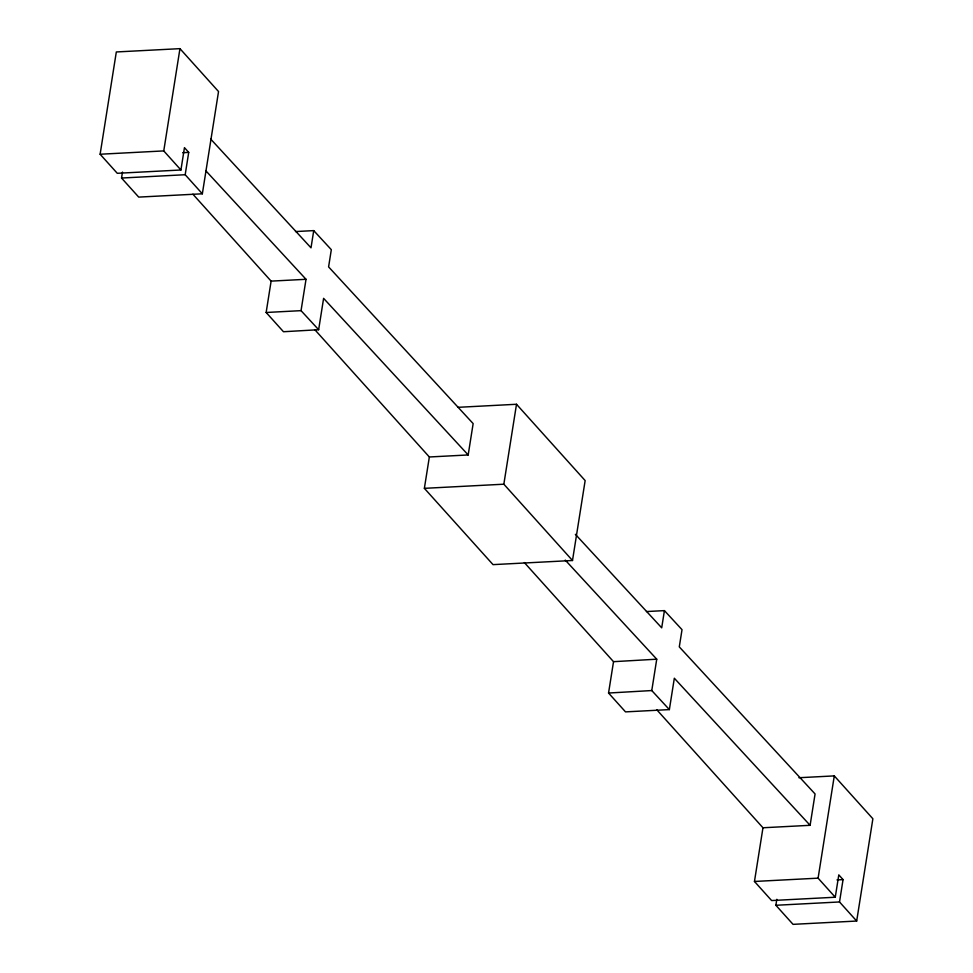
<?xml version="1.0" encoding="UTF-8"?>
<svg xmlns="http://www.w3.org/2000/svg" width="973" height="973" viewBox="0 0 973 973"><rect width="100%" height="100%" fill="white"/><g stroke="black" fill="none" stroke-linecap="round" stroke-linejoin="round"><path stroke-width="1.46" d="M202.348 193.797L185.186 174.726L188.713 152.384L184.456 147.653L180.929 169.995L117.283 173.303L100.122 154.233L116.322 51.958L179.956 48.65L218.536 91.535L202.348 193.797L138.713 197.105L121.54 178.035L122.489 172.075M180.929 169.995L163.756 150.912L179.956 48.65M295.524 231.562L313.732 230.613L331.319 249.684L328.594 266.894L473.146 423.596L468.183 454.95L323.608 298.358L318.645 329.713L283.471 331.732L266.152 312.479L271.114 281.124L192.909 194.211M318.645 329.713L301.046 310.655L306.021 279.3L205.656 170.591M313.732 230.613L311.007 247.823L210.654 139.042M458.028 407.322L516.505 404.269L585.15 480.577L572.501 560.497L493.031 564.632L424.374 488.337L429.348 456.982L314.802 329.665M572.501 560.497L503.844 484.201L516.505 404.269M646.461 611.555L664.425 610.618L682.024 629.677L679.288 646.887L815.07 793.956L810.108 825.311L674.325 678.242L669.363 709.597L625.517 711.883L608.551 693.031L613.525 661.676L524.35 562.564M669.363 709.597L651.776 690.55L656.739 659.195L565.264 560.107M664.425 610.618L661.701 627.828L575.371 534.323M776.819 899.32L775.882 905.279L793.044 924.35L856.678 921.042L839.517 901.959L843.056 879.616L838.799 874.885L835.26 897.228L771.625 900.548L754.464 881.465L762.966 827.768L656.775 709.755M835.26 897.228L818.098 878.157L834.287 775.895L798.906 777.731M856.678 921.042L872.878 818.767L834.287 775.895M613.525 661.676L656.739 659.195M608.551 693.031L651.776 690.55M100.122 154.233L163.756 150.912M182.656 152.7L188.713 152.384M121.54 178.035L185.186 174.726M271.114 281.124L306.021 279.3M266.152 312.479L301.046 310.655M429.348 456.982L468.183 454.95M424.374 488.337L503.844 484.201M762.966 827.768L810.108 825.311M754.464 881.465L818.098 878.157M836.987 879.933L843.056 879.616M775.882 905.279L839.517 901.959"/></g></svg>
